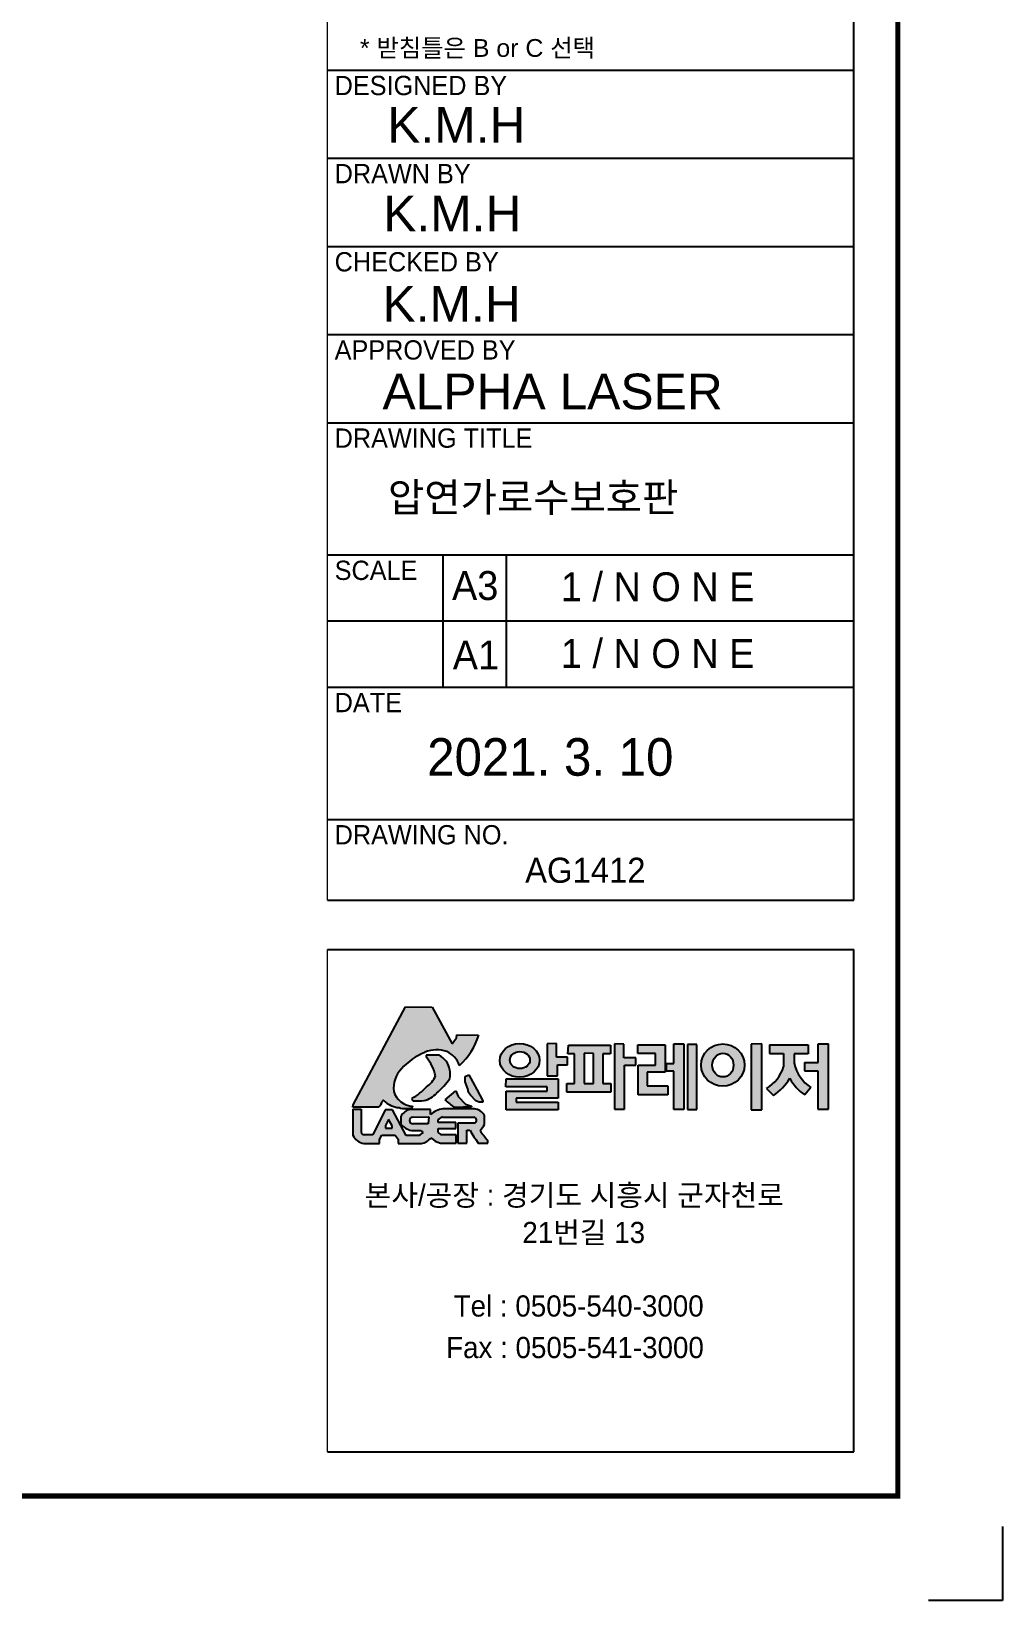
# Model space of a CAD drawing. Header units: millimetres. Extents: x 19555 to 26787, y -43327 to -38213.
# Drawn here: x 25191 to 26787, y -43327 to -40747 of the extents above; entities that cross this region are included whole.
import ezdxf

# ---------------------------------------------------------------- set-up
doc = ezdxf.new("R2010")
doc.units = ezdxf.units.MM
doc.layers.add('LAYOUT', color=7, linetype='Continuous')
doc.styles.add('H', font='')
doc.styles.get("Standard").update_dxf_attribs({"font": 'arial.ttf'})
doc.styles.get('H').set_extended_font_data('Dotum')

msp = doc.modelspace()

# ---------------------------------------------------------------- hatches: boundary and pattern name
h = msp.add_hatch(color=256)
h.dxf.hatch_style = 1
h.set_gradient(color1=(255, 0, 0), color2=(255, 159, 127), tint=1)
h.paths.add_polyline_path([(25719.4, -42511.8), (25719.2, -42515.3), (25761.2, -42515.3, 0.214284), (25767.3, -42505.7, -0.655828), (25770.2, -42504.9, 0.18567), (25795.1, -42516.2, 0.148851), (25816.6, -42516.3, 0.404174), (25817.2, -42513.9, -0.316733), (25786.2, -42489.5, -0.221534), (25798.8, -42452.3, -0.105066), (25837.5, -42425.3, -0.185229), (25873.7, -42424.1, -0.196064), (25894.2, -42446.7, 0.141597), (25925.8, -42396.9), (25889.8, -42396.6), (25889.1, -42401.4), (25886.3, -42405.9), (25882.1, -42411.4), (25849.4, -42350.9), (25805.7, -42350.5)])
h.paths.add_polyline_path([(25840, -42482.2, -0.08303), (25815.9, -42501.2, 0.230034), (25818.4, -42504.8, 0.021204), (25836.3, -42504.6, 0.137848), (25856.8, -42492.3, 0.057638), (25878.7, -42468.3, 0.060436), (25878.5, -42454.3, 0.2375), (25860.5, -42429.9), (25839.5, -42429.9), (25839.5, -42433, -0.121183), (25854.8, -42464.2, -0.135167)], flags=17)
h.paths.add_polyline_path([(25892, -42498.2), (25888.5, -42488.7), (25870.5, -42503.4, 0.044378), (25886.4, -42516.1), (25913.8, -42515), (25913.8, -42513.9), (25904.2, -42510.8)], flags=17)
h.paths.add_polyline_path([(25909.3, -42491.3), (25912.2, -42496), (25921.1, -42505.1), (25926.5, -42507.2), (25932.6, -42507.2), (25932.5, -42504.9), (25922.8, -42486.7), (25909.5, -42462.1), (25903.6, -42465.2), (25903.6, -42473.7), (25907.8, -42485.1)])
h.paths.add_polyline_path([(25738.1, -42561.2, -0.419155), (25732.6, -42556.1), (25732.6, -42518.8), (25719.2, -42518.8), (25719.2, -42561.8, 0.254457), (25737, -42575.1), (25763, -42575.1), (25763, -42568.4), (25766.8, -42561.4), (25788.5, -42561.4), (25793.5, -42568.2), (25793.5, -42575.1), (25831.8, -42575.1, 0.190479), (25847.4, -42565.8, 0.147735), (25862.8, -42574.4), (25888.9, -42574.4), (25888.9, -42561.2), (25865, -42561.2, -0.052449), (25859.1, -42557), (25859.1, -42550.8), (25888.5, -42550.8), (25888.5, -42540.8), (25859, -42540.8), (25859, -42536.3, -0.044761), (25866.7, -42531.7), (25918.3, -42531.7, -0.648836), (25919.4, -42541.7), (25891.4, -42541.7), (25891.4, -42574.8), (25906.4, -42574.8), (25906.4, -42553.3), (25911.5, -42553.3, 0.01692), (25924.9, -42574.7), (25941, -42574.7), (25941, -42570.4, -0.024318), (25928.1, -42553.7, 0.064908), (25935.5, -42543.9), (25935.5, -42529, 0.229002), (25918.9, -42518.2), (25866.8, -42518.2, 0.127003), (25846.5, -42527.5), (25846.5, -42519.1), (25814, -42519.1, 0.22689), (25797.8, -42530.6), (25797.8, -42542.9, 0.193483), (25815.5, -42553.9), (25831.3, -42553.9, 0.030046), (25834.3, -42557.2, 0.136716), (25829, -42562.1), (25806.4, -42562.1), (25784, -42519.9), (25772.1, -42519.9), (25751.7, -42561.2)])
h.paths.add_polyline_path([(25772.6, -42549.8), (25772.6, -42545.6), (25777.6, -42535.6), (25783.7, -42546.1), (25783.7, -42549.8)], flags=16)
h.paths.add_polyline_path([(25816.9, -42531.7), (25844.1, -42531.6), (25842.9, -42542.7), (25817.9, -42542.7, -0.924958)], flags=16)
edge = h.paths.add_edge_path()
edge.add_ellipse((25993.2, -42438.6), major_axis=(-32.6, -0.4), ratio=0.850598, start_angle=0, end_angle=360)
edge = h.paths.add_edge_path(flags=16)
edge.add_ellipse((25993.6, -42438), major_axis=(-16.5, 0), ratio=0.843368, start_angle=0, end_angle=360)
h.paths.add_polyline_path([(26056.7, -42468.9), (25971.2, -42468.9), (25970.7, -42482), (26038.6, -42482), (26038.6, -42488.9), (25970.9, -42488.9), (25970.9, -42519.6), (26056.5, -42519.6), (26056.5, -42507.5), (25987.4, -42507.5), (25987.4, -42500.9), (26056.7, -42500.9)])
h.paths.add_polyline_path([(26038.4, -42463.9), (26055.2, -42463.9), (26055.2, -42445.7), (26071.6, -42445.7), (26071.6, -42433.1), (26054, -42433.1), (26054, -42410.9), (26038.4, -42411.1)])
h.paths.add_polyline_path([(26083.3, -42427.6), (26083.3, -42476.3), (26070.8, -42476.3), (26070.8, -42490.6), (26143, -42490.6), (26143, -42476.4), (26130.1, -42476.4), (26130.1, -42427.6), (26142.5, -42427.6), (26142.5, -42413.3), (26073.3, -42413.3), (26072.6, -42427.6)])
h.paths.add_polyline_path([(26099.4, -42426.7), (26114.7, -42427.1), (26114.7, -42476.4), (26099.4, -42476.4)], flags=16)
h.paths.add_polyline_path([(26164.5, -42434.3), (26164.5, -42412), (26149, -42411.2), (26149, -42519), (26165.7, -42519), (26165.7, -42446.2), (26184, -42446.2), (26184, -42434.3)])
h.paths.add_polyline_path([(26202.6, -42457.7), (26232.2, -42457.7), (26232.2, -42413.2), (26187.2, -42413.2), (26187.4, -42427.5), (26216.3, -42427.5), (26216.3, -42446.4), (26188, -42446.4), (26188, -42495.4), (26236.5, -42495.4), (26236.5, -42480.4), (26202.6, -42480.4)])
h.paths.add_polyline_path([(26246.6, -42519.1), (26263, -42519.1), (26263, -42411.4), (26246.7, -42411.4), (26246.7, -42443.9), (26234.6, -42443.9), (26234.4, -42456.4), (26246.6, -42456.4)])
h.paths.add_polyline_path([(26269.3, -42519.3), (26284.2, -42519.3), (26284.2, -42412.2), (26269.3, -42412.2)])
edge = h.paths.add_edge_path()
edge.add_ellipse((26327.1, -42446.3), major_axis=(-35.7, 0), ratio=0.974401, start_angle=0, end_angle=360)
edge = h.paths.add_edge_path(flags=16)
edge.add_ellipse((26327.2, -42446.3), major_axis=(0, -19.5), ratio=0.89757, start_angle=0, end_angle=360)
h.paths.add_polyline_path([(26373.5, -42519.7), (26391.4, -42519.7), (26391.4, -42411.5), (26373.5, -42411.7)])
h.paths.add_polyline_path([(26437.3, -42468, 0.121385), (26461.7, -42495.2), (26471.9, -42483.3, -0.196928), (26444.4, -42443), (26444.4, -42427.7), (26467.3, -42427.7), (26467.3, -42413.1), (26403.9, -42413.1), (26403.9, -42427.3), (26427, -42427.3), (26427, -42449.1, -0.181097), (26399, -42484.6), (26410.5, -42496.3, 0.109226)])
h.paths.add_polyline_path([(26500.7, -42411.3), (26483.7, -42411.3), (26483.7, -42441.9), (26461.2, -42441.9), (26461.2, -42456), (26483.3, -42456), (26483.3, -42518.7), (26500.7, -42518.7)])

# ---------------------------------------------------------------- linework, layer by layer
at = {"color": 0, "lineweight": 20}
for p, q in [((25677.6, -42175.2), (25677.6, -39215.9)), ((25677.6, -43082.2), (25677.6, -42256.1))]:
    msp.add_line(p, q, dxfattribs=at)
for p, q in [((26542.3, -42175.2), (26542.3, -39215.9)), ((25677.6, -40810.3), (26542.3, -40810.3)), ((25677.6, -40955.3), (26542.3, -40955.3)), ((25677.6, -41100.2), (26542.3, -41100.2)), ((25677.6, -41245.2), (26542.3, -41245.2)), ((25677.6, -41390.1), (26542.3, -41390.1)), ((25677.6, -41607.5), (26542.3, -41607.5)), ((25867.1, -41607.5), (25867.1, -41825)), ((25971.1, -41607.5), (25971.1, -41825)), ((26542.3, -41716.3), (25677.6, -41716.3)), ((25677.6, -41825), (26542.3, -41825)), ((25677.6, -42042.4), (26542.3, -42042.4)), ((25677.6, -42175.2), (26542.3, -42175.2)), ((25677.6, -42256.1), (26542.3, -42256.1)), ((26542.3, -43082.2), (26542.3, -42256.1)), ((25719.4, -42511.8), (25805.7, -42350.5)), ((25805.7, -42350.5), (25849.4, -42350.9)), ((25849.4, -42350.9), (25882.1, -42411.4)), ((25882.1, -42411.4), (25886.3, -42405.9)), ((25886.3, -42405.9), (25889.1, -42401.4)), ((25889.1, -42401.4), (25889.8, -42396.6)), ((25889.8, -42396.6), (25925.8, -42396.9)), ((26054, -42410.9), (26038.4, -42411.1)), ((26038.4, -42411.1), (26038.4, -42463.9)), ((26054, -42433.1), (26054, -42410.9)), ((26072.6, -42427.6), (26073.3, -42413.3)), ((26073.3, -42413.3), (26142.5, -42413.3)), ((26142.5, -42413.3), (26142.5, -42427.6)), ((26149, -42411.2), (26149, -42519)), ((26164.5, -42412), (26149, -42411.2)), ((26164.5, -42434.3), (26164.5, -42412)), ((26187.2, -42413.2), (26232.2, -42413.2)), ((26187.4, -42427.5), (26187.2, -42413.2)), ((26232.2, -42413.2), (26232.2, -42457.7)), ((26246.7, -42443.9), (26246.7, -42411.4)), ((26246.7, -42411.4), (26263, -42411.4)), ((26263, -42411.4), (26263, -42519.1)), ((26269.3, -42412.2), (26269.3, -42519.3)), ((26284.2, -42412.2), (26269.3, -42412.2)), ((26284.2, -42519.3), (26284.2, -42412.2)), ((26391.4, -42411.5), (26373.5, -42411.7)), ((26373.5, -42411.7), (26373.5, -42519.7)), ((26391.4, -42519.7), (26391.4, -42411.5)), ((26403.9, -42413.1), (26467.3, -42413.1)), ((26403.9, -42413.1), (26403.9, -42427.3)), ((26467.3, -42413.1), (26467.3, -42427.7)), ((26483.7, -42441.9), (26483.7, -42411.3)), ((26483.7, -42411.3), (26500.7, -42411.3)), ((26500.7, -42518.7), (26500.7, -42411.3)), ((25860.5, -42429.9), (25839.5, -42429.9)), ((25839.5, -42429.9), (25839.5, -42433)), ((26071.6, -42433.1), (26054, -42433.1)), ((26071.6, -42445.7), (26071.6, -42433.1)), ((26083.3, -42427.6), (26072.6, -42427.6)), ((26083.3, -42476.3), (26083.3, -42427.6)), ((26099.4, -42426.7), (26099.4, -42476.4)), ((26114.7, -42427.1), (26099.4, -42426.7)), ((26114.7, -42476.4), (26114.7, -42427.1)), ((26142.5, -42427.6), (26130.1, -42427.6)), ((26130.1, -42427.6), (26130.1, -42476.4)), ((26184, -42434.3), (26164.5, -42434.3)), ((26184, -42446.2), (26184, -42434.3)), ((26216.3, -42427.5), (26187.4, -42427.5)), ((26216.3, -42446.4), (26216.3, -42427.5)), ((26234.4, -42456.4), (26234.6, -42443.9)), ((26234.6, -42443.9), (26246.7, -42443.9)), ((26403.9, -42427.3), (26427, -42427.3)), ((26427, -42427.3), (26427, -42449.1)), ((26467.3, -42427.7), (26444.4, -42427.7)), ((26444.4, -42427.7), (26444.4, -42443)), ((26461.2, -42441.9), (26461.2, -42456)), ((26461.2, -42441.9), (26483.7, -42441.9)), ((25903.6, -42465.2), (25909.5, -42462.1)), ((25903.6, -42473.7), (25903.6, -42465.2)), ((25909.6, -42462.2), (25922.8, -42486.7)), ((25970.7, -42482), (25971.2, -42468.9)), ((25971.2, -42468.9), (26056.7, -42468.9)), ((26038.4, -42463.9), (26055.2, -42463.9)), ((26055.2, -42463.9), (26055.2, -42445.7)), ((26055.2, -42445.7), (26071.6, -42445.7)), ((26056.7, -42468.9), (26056.7, -42500.9)), ((26165.7, -42519), (26165.7, -42446.2)), ((26165.7, -42446.2), (26184, -42446.2)), ((26188, -42495.4), (26188, -42446.4)), ((26188, -42446.4), (26216.3, -42446.4)), ((26232.2, -42457.7), (26202.6, -42457.7)), ((26202.6, -42457.7), (26202.6, -42480.4)), ((26246.6, -42456.4), (26234.4, -42456.4)), ((26246.6, -42519.1), (26246.6, -42456.4)), ((26461.2, -42456), (26483.3, -42456)), ((26483.3, -42456), (26483.3, -42518.7)), ((25870.5, -42503.4), (25888.5, -42488.7)), ((25888.5, -42488.7), (25892, -42498.2)), ((25907.8, -42485.1), (25903.6, -42473.7)), ((25909.3, -42491.3), (25907.8, -42485.1)), ((25912.2, -42496), (25909.3, -42491.3)), ((25921.1, -42505.1), (25912.2, -42496)), ((25922.8, -42486.7), (25932.5, -42504.9)), ((26038.6, -42482), (25970.7, -42482)), ((25970.9, -42519.6), (25970.9, -42488.9)), ((25970.9, -42488.9), (26038.6, -42488.9)), ((26038.6, -42488.9), (26038.6, -42482)), ((26070.8, -42490.6), (26070.8, -42476.3)), ((26070.8, -42476.3), (26083.3, -42476.3)), ((26143, -42490.6), (26070.8, -42490.6)), ((26099.4, -42476.4), (26114.7, -42476.4)), ((26130.1, -42476.4), (26143, -42476.4)), ((26143, -42476.4), (26143, -42490.6)), ((26236.5, -42495.4), (26188, -42495.4)), ((26202.6, -42480.4), (26236.5, -42480.4)), ((26236.5, -42480.4), (26236.5, -42495.4)), ((26399, -42484.6), (26410.5, -42496.3)), ((26471.9, -42483.3), (26461.7, -42495.2)), ((25719.2, -42515.3), (25719.4, -42511.8)), ((25761.2, -42515.3), (25719.2, -42515.3)), ((25719.2, -42518.8), (25732.6, -42518.8)), ((25719.2, -42518.8), (25719.2, -42561.8)), ((25732.6, -42518.8), (25732.6, -42556.1)), ((25772.1, -42519.9), (25751.7, -42561.2)), ((25784, -42519.9), (25772.1, -42519.9)), ((25806.4, -42562.1), (25784, -42519.9)), ((25846.5, -42519.1), (25814, -42519.1)), ((25846.5, -42527.5), (25846.5, -42519.1)), ((25918.9, -42518.2), (25866.8, -42518.2)), ((25913.8, -42515), (25886.4, -42516.1)), ((25892, -42498.2), (25904.2, -42510.8)), ((25904.2, -42510.8), (25913.8, -42513.9)), ((25913.8, -42513.9), (25913.8, -42515)), ((25926.5, -42507.2), (25921.1, -42505.1)), ((25932.6, -42507.2), (25926.5, -42507.2)), ((25932.5, -42504.9), (25932.6, -42507.2)), ((26056.5, -42519.6), (25970.9, -42519.6)), ((26056.7, -42500.9), (25987.4, -42500.9)), ((25987.4, -42500.9), (25987.4, -42507.5)), ((25987.4, -42507.5), (26056.5, -42507.5)), ((26056.5, -42507.5), (26056.5, -42519.6)), ((26149, -42519), (26165.7, -42519)), ((26263, -42519.1), (26246.6, -42519.1)), ((26269.3, -42519.3), (26284.2, -42519.3)), ((26373.5, -42519.7), (26391.4, -42519.7)), ((26483.3, -42518.7), (26500.7, -42518.7)), ((25777.6, -42535.6), (25772.6, -42545.6)), ((25772.6, -42545.6), (25772.6, -42549.8)), ((25783.7, -42546.1), (25777.6, -42535.6)), ((25783.7, -42549.8), (25783.7, -42546.1)), ((25797.8, -42530.6), (25797.8, -42542.9)), ((25816.9, -42531.7), (25844.1, -42531.6)), ((25842.9, -42542.7), (25817.8, -42542.7)), ((25844.1, -42531.6), (25842.9, -42542.7)), ((25859, -42540.8), (25859, -42536.3)), ((25888.5, -42540.8), (25859, -42540.8)), ((25866.7, -42531.7), (25918.3, -42531.7)), ((25888.5, -42550.8), (25888.5, -42540.8)), ((25919.4, -42541.7), (25891.4, -42541.7)), ((25891.4, -42541.7), (25891.4, -42574.8)), ((25935.5, -42543.9), (25935.5, -42529)), ((25751.7, -42561.2), (25737.6, -42561.2)), ((25763, -42568.4), (25766.8, -42561.4)), ((25763, -42575.1), (25763, -42568.4)), ((25766.8, -42561.4), (25788.5, -42561.4)), ((25772.6, -42549.8), (25783.7, -42549.8)), ((25788.5, -42561.4), (25793.5, -42568.2)), ((25793.5, -42568.2), (25793.5, -42575.1)), ((25829, -42562.1), (25806.4, -42562.1)), ((25815.5, -42553.9), (25831.3, -42553.9)), ((25859.1, -42557), (25859.1, -42550.8)), ((25859.1, -42550.8), (25888.5, -42550.8)), ((25888.9, -42561.2), (25865, -42561.2)), ((25888.9, -42574.4), (25888.9, -42561.2)), ((25906.4, -42574.8), (25906.4, -42553.3)), ((25906.4, -42553.3), (25911.5, -42553.3)), ((25941, -42574.7), (25941, -42570.4)), ((25737, -42575.1), (25763, -42575.1)), ((25793.5, -42575.1), (25831.8, -42575.1)), ((25862.8, -42574.4), (25888.9, -42574.4)), ((25891.4, -42574.8), (25906.4, -42574.8)), ((25924.9, -42574.7), (25941, -42574.7)), ((25677.6, -43082.2), (26542.3, -43082.2)), ((26786.9, -43205.1), (26786.9, -43326.8)), ((26786.9, -43326.8), (26665.2, -43326.8))]:
    msp.add_line(p, q)
for centre, radius, start, end in [((25823.8, -42367.1), 106.3, 311.4509, 343.6881), ((25881.7, -42530), 113.6, 112.8742, 136.8648), ((25857.2, -42471.8), 50.5, 70.8979, 112.8751), ((25783.8, -42479.7), 72.7, 12.3605, 39.9987), ((25845.2, -42460), 33.7, 9.6034, 63.0444), ((25856.2, -42460.5), 40.4, 19.9375, 64.3092), ((26507.3, -42429.5), 64.4, 192.0664, 236.6287), ((25832.4, -42484.4), 46.5, 136.3749, 186.3397), ((25798.8, -42452.3), 1.697778770903824e-12, 159.4993, 330.6422), ((25814.6, -42446.3), 44, 305.2379, 336.0294), ((25763.7, -42385.5), 141.7, 311.0403, 324.2354), ((25821.2, -42462.3), 57.8, 354.0601, 7.8943), ((26365.6, -42429.4), 64.5, 301.1839, 342.2433), ((26359.8, -42421.6), 90.3, 304.1443, 329.0781), ((26504.8, -42432), 76.5, 208.0421, 235.7261), ((25819.1, -42479.7), 34.3, 196.6209, 266.9197), ((25771.1, -42419.6), 93.1, 298.744, 317.7294), ((25824.7, -42462.1), 44.1, 285.2841, 316.6787), ((25753.5, -42503.8), 13.9, 303.6229, 352.0073), ((25768.9, -42505.9), 1.63, 38.9695, 171.9523), ((25797.3, -42478.1), 38.1, 224.5251, 266.5984), ((25770.2, -42504.9), 1.298301413044101e-12, 41.2759, 185.3558), ((25805.9, -42480.9), 37, 252.9152, 285.3632), ((25817.9, -42541.8), 23, 99.81, 150.9436), ((25815.7, -42514.8), 1.75, 270.9412, 29.2318), ((25820.8, -42500.5), 4.97, 188.8476, 240.6661), ((25825.1, -42293.3), 211.6, 268.191, 273.05), ((25874.7, -42562.1), 44.6, 100.1161, 129.0681), ((25950.3, -42420), 115.4, 226.2191, 236.3831), ((25916, -42540.8), 22.8, 31.1703, 82.764), ((25820.4, -42526.4), 27.9, 216.163, 259.9649), ((25817.8, -42537.2), 5.56, 99.6386, 269.2912), ((25888.4, -42577), 50.3, 115.6034, 125.855), ((25916.6, -42536.9), 5.52, 300.2822, 72.1901), ((25894.4, -42520.5), 47.3, 315.4182, 330.2733), ((25740.3, -42552), 23.3, 204.7787, 261.884), ((25737.8, -42555.9), 5.26, 182.0619, 266.9731), ((25840.5, -42569.2), 13.5, 117.1825, 148.3224), ((25859.9, -42530.3), 37.1, 219.5763, 226.4602), ((25827.8, -42550.7), 24.7, 279.1517, 322.2895), ((25869.4, -42544.6), 30.6, 224.0335, 257.6487), ((25881.8, -42531.2), 34.4, 228.6667, 240.6761), ((26233.9, -42366), 372.8, 210.1657, 214.0431), ((26106.3, -42429.9), 217, 214.799, 220.3711)]:
    msp.add_arc(centre, radius, start, end)
for centre, major_axis, ratio in [((25993.2, -42438.6), (-32.6, -0.4), 0.850598), ((26327.1, -42446.3), (-35.7, 0), 0.974401), ((25993.6, -42438), (-16.5, 0), 0.843368), ((26327.2, -42446.3), (0, -19.5), 0.89757)]:
    msp.add_ellipse(centre, major_axis=major_axis, ratio=ratio)
at = {"layer": 'LAYOUT'}
for p, q in [((26614.8, -43154.7), (26614.8, -42379.9)), ((24634.7, -43154.7), (26614.8, -43154.7))]:
    msp.add_line(p, q, dxfattribs=at)
at = {"layer": 'LAYOUT', "const_width": 8.61}
msp.add_lwpolyline([(19727.6, -43154.7), (26614.8, -43154.7), (26614.8, -38385.3), (19727.6, -38385.3)], close=True, dxfattribs=at)

# ---------------------------------------------------------------- texts
for s, height, p in [('  * 받침틀은 B or C 선택', 29.282, (25707.9, -40788.5)), ('K.M.H', 58.56, (25775.4, -40929.7)), ('K.M.H', 58.56, (25768.8, -41075.2)), ('K.M.H', 58.56, (25767.7, -41224)), ('ALPHA LASER', 58.564, (25767.7, -41367.9))]:
    msp.add_text(s, height=height).set_placement(p)
at = {"style": 'H'}
for s, height, p in [('DESIGNED BY', 31.707, (25689.1, -40851.4)), ('DRAWN BY', 31.71, (25689.1, -40996.3)), ('CHECKED BY', 31.71, (25689.1, -41141.3)), ('APPROVED BY', 31.707, (25689.1, -41286.2)), ('DRAWING TITLE', 31.707, (25689.1, -41431.2)), ('압연가로수보호판', 47.56, (25776.7, -41536.5)), ('SCALE', 31.71, (25689.1, -41648.6)), ('A3', 47.56, (25882, -41681.6)), ('1 / N O N E', 47.56, (26060.9, -41683.6)), ('A1', 47.56, (25883.2, -41795.8)), ('1 / N O N E', 47.56, (26060.9, -41793.3)), ('DATE', 31.71, (25689.1, -41866)), ('2021. 3. 10', 61.828, (25841.2, -41970.5)), ('DRAWING NO.', 31.707, (25689.1, -42083.4)), ('AG1412', 41.22, (26002.2, -42146.5)), ('본사/공장 : 경기도 시흥시 군자천로', 34.878, (25738.5, -42677.7)), ('21번길 13', 34.88, (25997.6, -42739)), ('Tel : 0505-540-3000', 34.878, (25884.7, -42859.8)), ('Fax : 0505-541-3000', 34.878, (25872.3, -42928.1))]:
    msp.add_text(s, height=height, dxfattribs=at).set_placement(p)

doc.saveas('drawing.dxf')
